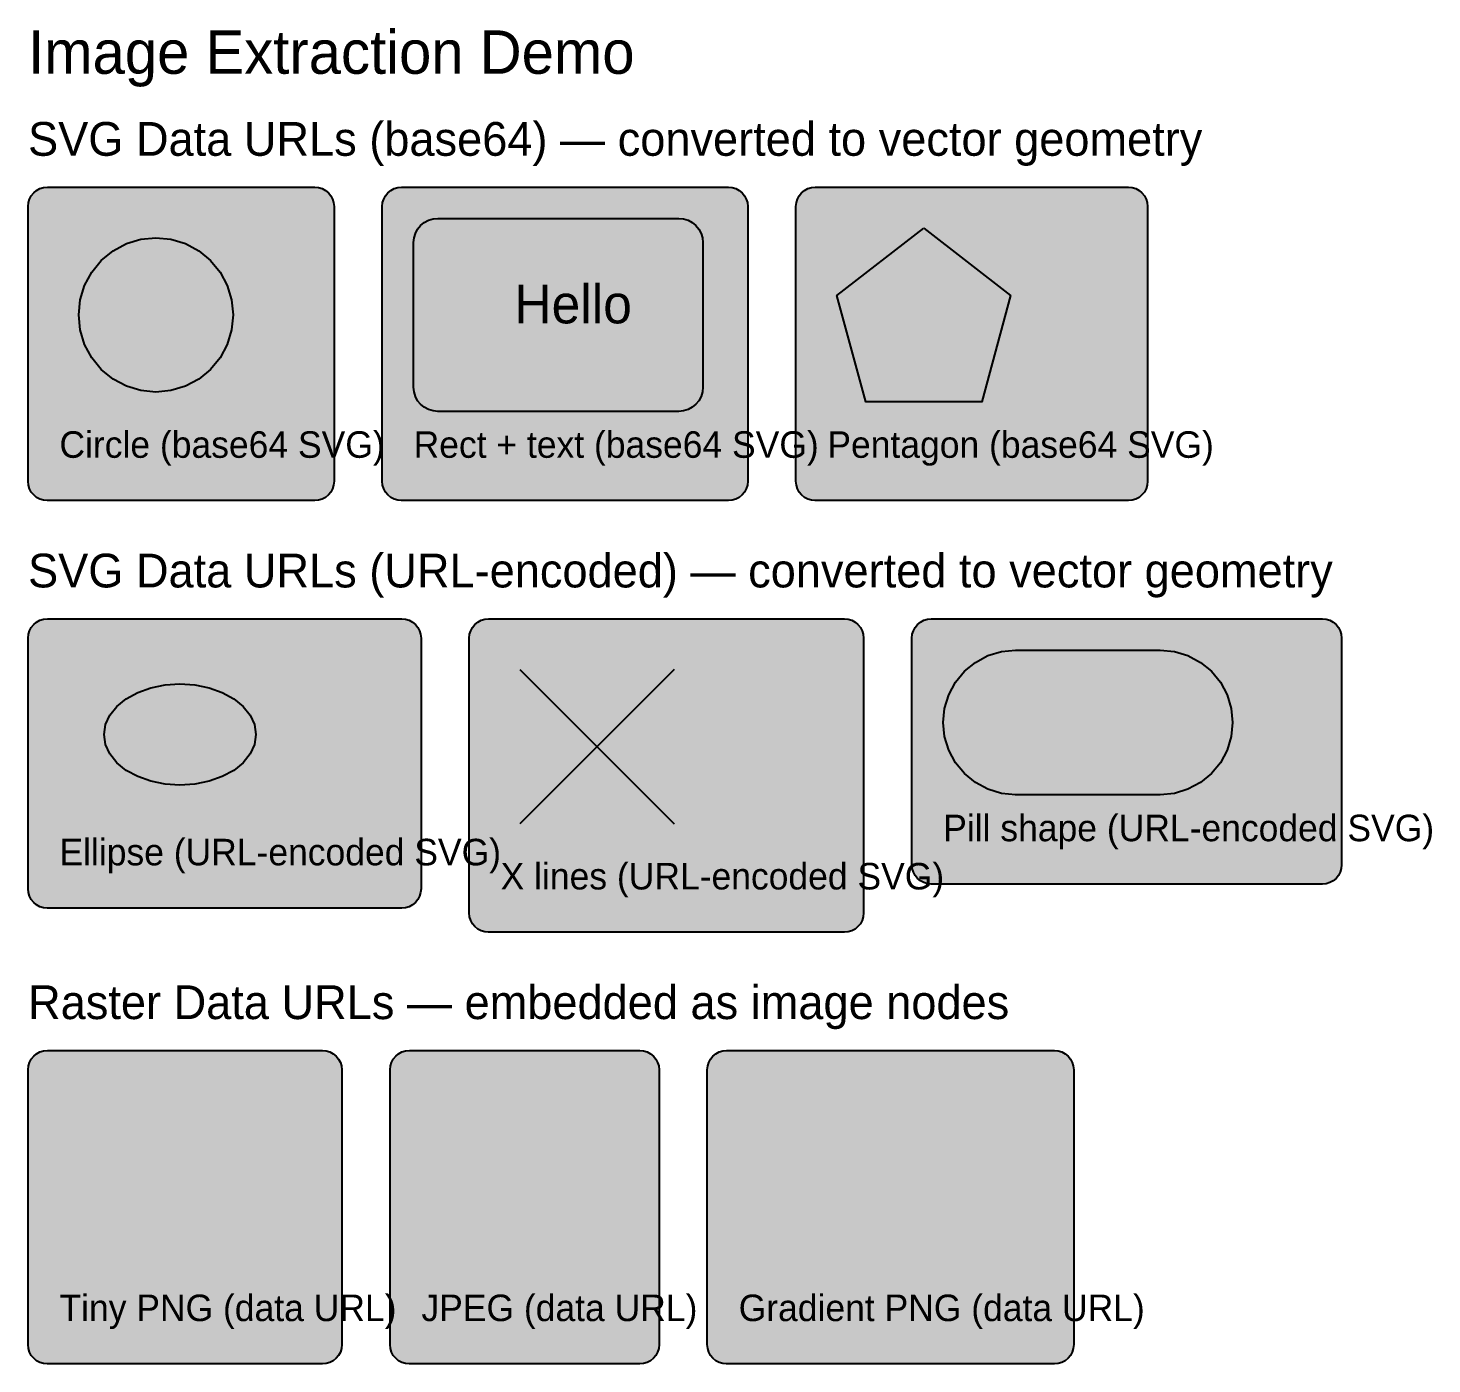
# Model space of a CAD drawing. Extents: x 0 to 582, y 0 to 1133.
# Drawn here: x 0 to 582, y 579 to 1133 of the extents above; entities that cross this region are included whole.
import ezdxf

# ---------------------------------------------------------------- set-up
doc = ezdxf.new("R2010")
doc.units = 0

msp = doc.modelspace()

# ---------------------------------------------------------------- hatches: boundary and pattern name
at = {"true_color": 0xfafafa}
for points in [[(8, 1067), (118.87, 1067), (118.87, 1067), (120.43, 1066.85), (121.93, 1066.39), (123.31, 1065.65), (124.52, 1064.66), (125.52, 1063.44), (126.26, 1062.06), (126.71, 1060.56), (126.87, 1059), (126.87, 945), (126.87, 945), (126.71, 943.44), (126.26, 941.94), (125.52, 940.56), (124.52, 939.34), (123.31, 938.35), (121.93, 937.61), (120.43, 937.15), (118.87, 937), (8, 937), (8, 937), (6.44, 937.15), (4.94, 937.61), (3.56, 938.35), (2.34, 939.34), (1.35, 940.56), (0.61, 941.94), (0.15, 943.44), (0, 945), (0, 1059), (0, 1059), (0.15, 1060.56), (0.61, 1062.06), (1.35, 1063.44), (2.34, 1064.66), (3.56, 1065.65), (4.94, 1066.39), (6.44, 1066.85), (8, 1067)], [(154.87, 1067), (290.45, 1067), (290.45, 1067), (292.01, 1066.85), (293.51, 1066.39), (294.89, 1065.65), (296.11, 1064.66), (297.1, 1063.44), (297.84, 1062.06), (298.3, 1060.56), (298.45, 1059), (298.45, 945), (298.45, 945), (298.3, 943.44), (297.84, 941.94), (297.1, 940.56), (296.11, 939.34), (294.89, 938.35), (293.51, 937.61), (292.01, 937.15), (290.45, 937), (154.87, 937), (154.87, 937), (153.31, 937.15), (151.81, 937.61), (150.42, 938.35), (149.21, 939.34), (148.21, 940.56), (147.48, 941.94), (147.02, 943.44), (146.87, 945), (146.87, 1059), (146.87, 1059), (147.02, 1060.56), (147.48, 1062.06), (148.21, 1063.44), (149.21, 1064.66), (150.42, 1065.65), (151.81, 1066.39), (153.31, 1066.85), (154.87, 1067)], [(326.45, 1067), (456.27, 1067), (456.27, 1067), (457.83, 1066.85), (459.33, 1066.39), (460.71, 1065.65), (461.92, 1064.66), (462.92, 1063.44), (463.66, 1062.06), (464.11, 1060.56), (464.27, 1059), (464.27, 945), (464.27, 945), (464.11, 943.44), (463.66, 941.94), (462.92, 940.56), (461.92, 939.34), (460.71, 938.35), (459.33, 937.61), (457.83, 937.15), (456.27, 937), (326.45, 937), (326.45, 937), (324.89, 937.15), (323.39, 937.61), (322.01, 938.35), (320.79, 939.34), (319.8, 940.56), (319.06, 941.94), (318.6, 943.44), (318.45, 945), (318.45, 1059), (318.45, 1059), (318.6, 1060.56), (319.06, 1062.06), (319.8, 1063.44), (320.79, 1064.66), (322.01, 1065.65), (323.39, 1066.39), (324.89, 1066.85), (326.45, 1067)], [(8, 888), (154.95, 888), (154.95, 888), (156.51, 887.85), (158.01, 887.39), (159.39, 886.65), (160.61, 885.66), (161.6, 884.44), (162.34, 883.06), (162.8, 881.56), (162.95, 880), (162.95, 776), (162.95, 776), (162.8, 774.44), (162.34, 772.94), (161.6, 771.56), (160.61, 770.34), (159.39, 769.35), (158.01, 768.61), (156.51, 768.15), (154.95, 768), (8, 768), (8, 768), (6.44, 768.15), (4.94, 768.61), (3.56, 769.35), (2.34, 770.34), (1.35, 771.56), (0.61, 772.94), (0.15, 774.44), (0, 776), (0, 880), (0, 880), (0.15, 881.56), (0.61, 883.06), (1.35, 884.44), (2.34, 885.66), (3.56, 886.65), (4.94, 887.39), (6.44, 887.85), (8, 888)], [(190.95, 888), (338.5, 888), (338.5, 888), (340.06, 887.85), (341.56, 887.39), (342.94, 886.65), (344.16, 885.66), (345.15, 884.44), (345.89, 883.06), (346.35, 881.56), (346.5, 880), (346.5, 766), (346.5, 766), (346.35, 764.44), (345.89, 762.94), (345.15, 761.56), (344.16, 760.34), (342.94, 759.35), (341.56, 758.61), (340.06, 758.15), (338.5, 758), (190.95, 758), (190.95, 758), (189.39, 758.15), (187.89, 758.61), (186.51, 759.35), (185.29, 760.34), (184.3, 761.56), (183.56, 762.94), (183.1, 764.44), (182.95, 766), (182.95, 880), (182.95, 880), (183.1, 881.56), (183.56, 883.06), (184.3, 884.44), (185.29, 885.66), (186.51, 886.65), (187.89, 887.39), (189.39, 887.85), (190.95, 888)], [(374.5, 888), (536.73, 888), (536.73, 888), (538.29, 887.85), (539.79, 887.39), (541.18, 886.65), (542.39, 885.66), (543.39, 884.44), (544.12, 883.06), (544.58, 881.56), (544.73, 880), (544.73, 786), (544.73, 786), (544.58, 784.44), (544.12, 782.94), (543.39, 781.56), (542.39, 780.34), (541.18, 779.35), (539.79, 778.61), (538.29, 778.15), (536.73, 778), (374.5, 778), (374.5, 778), (372.94, 778.15), (371.44, 778.61), (370.06, 779.35), (368.84, 780.34), (367.85, 781.56), (367.11, 782.94), (366.65, 784.44), (366.5, 786), (366.5, 880), (366.5, 880), (366.65, 881.56), (367.11, 883.06), (367.85, 884.44), (368.84, 885.66), (370.06, 886.65), (371.44, 887.39), (372.94, 887.85), (374.5, 888)], [(8, 709), (122.12, 709), (122.12, 709), (123.68, 708.85), (125.18, 708.39), (126.56, 707.65), (127.77, 706.66), (128.77, 705.44), (129.51, 704.06), (129.96, 702.56), (130.12, 701), (130.12, 587), (130.12, 587), (129.96, 585.44), (129.51, 583.94), (128.77, 582.56), (127.77, 581.34), (126.56, 580.35), (125.18, 579.61), (123.68, 579.15), (122.12, 579), (8, 579), (8, 579), (6.44, 579.15), (4.94, 579.61), (3.56, 580.35), (2.34, 581.34), (1.35, 582.56), (0.61, 583.94), (0.15, 585.44), (0, 587), (0, 701), (0, 701), (0.15, 702.56), (0.61, 704.06), (1.35, 705.44), (2.34, 706.66), (3.56, 707.65), (4.94, 708.39), (6.44, 708.85), (8, 709)], [(158.12, 709), (253.68, 709), (253.68, 709), (255.24, 708.85), (256.74, 708.39), (258.13, 707.65), (259.34, 706.66), (260.34, 705.44), (261.07, 704.06), (261.53, 702.56), (261.68, 701), (261.68, 587), (261.68, 587), (261.53, 585.44), (261.07, 583.94), (260.34, 582.56), (259.34, 581.34), (258.13, 580.35), (256.74, 579.61), (255.24, 579.15), (253.68, 579), (158.12, 579), (158.12, 579), (156.56, 579.15), (155.06, 579.61), (153.67, 580.35), (152.46, 581.34), (151.46, 582.56), (150.73, 583.94), (150.27, 585.44), (150.12, 587), (150.12, 701), (150.12, 701), (150.27, 702.56), (150.73, 704.06), (151.46, 705.44), (152.46, 706.66), (153.67, 707.65), (155.06, 708.39), (156.56, 708.85), (158.12, 709)], [(289.68, 709), (425.6, 709), (425.6, 709), (427.16, 708.85), (428.66, 708.39), (430.04, 707.65), (431.26, 706.66), (432.25, 705.44), (432.99, 704.06), (433.45, 702.56), (433.6, 701), (433.6, 587), (433.6, 587), (433.45, 585.44), (432.99, 583.94), (432.25, 582.56), (431.26, 581.34), (430.04, 580.35), (428.66, 579.61), (427.16, 579.15), (425.6, 579), (289.68, 579), (289.68, 579), (288.12, 579.15), (286.62, 579.61), (285.24, 580.35), (284.03, 581.34), (283.03, 582.56), (282.29, 583.94), (281.84, 585.44), (281.68, 587), (281.68, 701), (281.68, 701), (281.84, 702.56), (282.29, 704.06), (283.03, 705.44), (284.03, 706.66), (285.24, 707.65), (286.62, 708.39), (288.12, 708.85), (289.68, 709)]]:
    msp.add_hatch(color=256, dxfattribs=at).paths.add_polyline_path(points, flags=0)
at = {"true_color": 0x1e88e5}
msp.add_hatch(color=256, dxfattribs=at).paths.add_polyline_path([(169.87, 1054), (269.87, 1054), (269.87, 1054), (271.82, 1053.81), (273.69, 1053.24), (275.42, 1052.31), (276.94, 1051.07), (278.18, 1049.56), (279.11, 1047.83), (279.67, 1045.95), (279.87, 1044), (279.87, 984), (279.87, 984), (279.67, 982.05), (279.11, 980.17), (278.18, 978.44), (276.94, 976.93), (275.42, 975.69), (273.69, 974.76), (271.82, 974.19), (269.87, 974), (169.87, 974), (169.87, 974), (167.92, 974.19), (166.04, 974.76), (164.31, 975.69), (162.8, 976.93), (161.55, 978.44), (160.63, 980.17), (160.06, 982.05), (159.87, 984), (159.87, 1044), (159.87, 1044), (160.06, 1045.95), (160.63, 1047.83), (161.55, 1049.56), (162.8, 1051.07), (164.31, 1052.31), (166.04, 1053.24), (167.92, 1053.81), (169.87, 1054)], flags=0)
at = {"true_color": 0x43a047}
msp.add_hatch(color=256, dxfattribs=at).paths.add_polyline_path([(371.45, 1050), (407.45, 1022), (395.45, 978), (347.45, 978), (335.45, 1022)], flags=0)
at = {"true_color": 0xe53935}
msp.add_hatch(color=256, dxfattribs=at).paths.add_polyline_path([(85, 1014), (84.39, 1007.76), (82.56, 1001.75), (79.61, 996.22), (75.63, 991.37), (70.78, 987.39), (65.25, 984.44), (59.24, 982.61), (53, 982), (46.76, 982.61), (40.75, 984.44), (35.22, 987.39), (30.37, 991.37), (26.39, 996.22), (23.44, 1001.75), (21.61, 1007.76), (21, 1014), (21.61, 1020.24), (23.44, 1026.25), (26.39, 1031.78), (30.37, 1036.63), (35.22, 1040.61), (40.75, 1043.56), (46.76, 1045.39), (53, 1046), (59.24, 1045.39), (65.25, 1043.56), (70.78, 1040.61), (75.63, 1036.63), (79.61, 1031.78), (82.56, 1026.25), (84.39, 1020.24)], flags=0)
at = {"true_color": 0x00bcd4}
msp.add_hatch(color=256, dxfattribs=at).paths.add_polyline_path([(409.5, 875), (469.5, 875), (469.5, 875), (475.35, 874.42), (480.98, 872.72), (486.17, 869.94), (490.71, 866.21), (494.44, 861.67), (497.22, 856.48), (498.92, 850.85), (499.5, 845), (499.5, 845), (499.5, 845), (498.92, 839.15), (497.22, 833.52), (494.44, 828.33), (490.71, 823.79), (486.17, 820.06), (480.98, 817.28), (475.35, 815.58), (469.5, 815), (409.5, 815), (409.5, 815), (403.65, 815.58), (398.02, 817.28), (392.83, 820.06), (388.29, 823.79), (384.56, 828.33), (381.78, 833.52), (380.08, 839.15), (379.5, 845), (379.5, 845), (379.5, 845), (380.08, 850.85), (381.78, 856.48), (384.56, 861.67), (388.29, 866.21), (392.83, 869.94), (398.02, 872.72), (403.65, 874.42), (409.5, 875)], flags=0)
at = {"true_color": 0xff9800}
msp.add_hatch(color=256, dxfattribs=at).paths.add_polyline_path([(94.5, 840), (93.89, 835.9), (92.1, 831.96), (89.19, 828.33), (85.27, 825.15), (80.5, 822.54), (75.05, 820.6), (69.15, 819.4), (63, 819), (56.85, 819.4), (50.95, 820.6), (45.5, 822.54), (40.73, 825.15), (36.81, 828.33), (33.9, 831.96), (32.11, 835.9), (31.5, 840), (32.11, 844.1), (33.9, 848.04), (36.81, 851.67), (40.73, 854.85), (45.5, 857.46), (50.95, 859.4), (56.85, 860.6), (63, 861), (69.15, 860.6), (75.05, 859.4), (80.5, 857.46), (85.27, 854.85), (89.19, 851.67), (92.1, 848.04), (93.89, 844.1)], flags=0)

# ---------------------------------------------------------------- linework, layer by layer
at = {"true_color": 0xdddddd}
for points in [[(8, 1067), (118.87, 1067), (118.87, 1067), (120.43, 1066.85), (121.93, 1066.39), (123.31, 1065.65), (124.52, 1064.66), (125.52, 1063.44), (126.26, 1062.06), (126.71, 1060.56), (126.87, 1059), (126.87, 945), (126.87, 945), (126.71, 943.44), (126.26, 941.94), (125.52, 940.56), (124.52, 939.34), (123.31, 938.35), (121.93, 937.61), (120.43, 937.15), (118.87, 937), (8, 937), (8, 937), (6.44, 937.15), (4.94, 937.61), (3.56, 938.35), (2.34, 939.34), (1.35, 940.56), (0.61, 941.94), (0.15, 943.44), (0, 945), (0, 1059), (0, 1059), (0.15, 1060.56), (0.61, 1062.06), (1.35, 1063.44), (2.34, 1064.66), (3.56, 1065.65), (4.94, 1066.39), (6.44, 1066.85), (8, 1067)], [(154.87, 1067), (290.45, 1067), (290.45, 1067), (292.01, 1066.85), (293.51, 1066.39), (294.89, 1065.65), (296.11, 1064.66), (297.1, 1063.44), (297.84, 1062.06), (298.3, 1060.56), (298.45, 1059), (298.45, 945), (298.45, 945), (298.3, 943.44), (297.84, 941.94), (297.1, 940.56), (296.11, 939.34), (294.89, 938.35), (293.51, 937.61), (292.01, 937.15), (290.45, 937), (154.87, 937), (154.87, 937), (153.31, 937.15), (151.81, 937.61), (150.42, 938.35), (149.21, 939.34), (148.21, 940.56), (147.48, 941.94), (147.02, 943.44), (146.87, 945), (146.87, 1059), (146.87, 1059), (147.02, 1060.56), (147.48, 1062.06), (148.21, 1063.44), (149.21, 1064.66), (150.42, 1065.65), (151.81, 1066.39), (153.31, 1066.85), (154.87, 1067)], [(326.45, 1067), (456.27, 1067), (456.27, 1067), (457.83, 1066.85), (459.33, 1066.39), (460.71, 1065.65), (461.92, 1064.66), (462.92, 1063.44), (463.66, 1062.06), (464.11, 1060.56), (464.27, 1059), (464.27, 945), (464.27, 945), (464.11, 943.44), (463.66, 941.94), (462.92, 940.56), (461.92, 939.34), (460.71, 938.35), (459.33, 937.61), (457.83, 937.15), (456.27, 937), (326.45, 937), (326.45, 937), (324.89, 937.15), (323.39, 937.61), (322.01, 938.35), (320.79, 939.34), (319.8, 940.56), (319.06, 941.94), (318.6, 943.44), (318.45, 945), (318.45, 1059), (318.45, 1059), (318.6, 1060.56), (319.06, 1062.06), (319.8, 1063.44), (320.79, 1064.66), (322.01, 1065.65), (323.39, 1066.39), (324.89, 1066.85), (326.45, 1067)], [(8, 888), (154.95, 888), (154.95, 888), (156.51, 887.85), (158.01, 887.39), (159.39, 886.65), (160.61, 885.66), (161.6, 884.44), (162.34, 883.06), (162.8, 881.56), (162.95, 880), (162.95, 776), (162.95, 776), (162.8, 774.44), (162.34, 772.94), (161.6, 771.56), (160.61, 770.34), (159.39, 769.35), (158.01, 768.61), (156.51, 768.15), (154.95, 768), (8, 768), (8, 768), (6.44, 768.15), (4.94, 768.61), (3.56, 769.35), (2.34, 770.34), (1.35, 771.56), (0.61, 772.94), (0.15, 774.44), (0, 776), (0, 880), (0, 880), (0.15, 881.56), (0.61, 883.06), (1.35, 884.44), (2.34, 885.66), (3.56, 886.65), (4.94, 887.39), (6.44, 887.85), (8, 888)], [(190.95, 888), (338.5, 888), (338.5, 888), (340.06, 887.85), (341.56, 887.39), (342.94, 886.65), (344.16, 885.66), (345.15, 884.44), (345.89, 883.06), (346.35, 881.56), (346.5, 880), (346.5, 766), (346.5, 766), (346.35, 764.44), (345.89, 762.94), (345.15, 761.56), (344.16, 760.34), (342.94, 759.35), (341.56, 758.61), (340.06, 758.15), (338.5, 758), (190.95, 758), (190.95, 758), (189.39, 758.15), (187.89, 758.61), (186.51, 759.35), (185.29, 760.34), (184.3, 761.56), (183.56, 762.94), (183.1, 764.44), (182.95, 766), (182.95, 880), (182.95, 880), (183.1, 881.56), (183.56, 883.06), (184.3, 884.44), (185.29, 885.66), (186.51, 886.65), (187.89, 887.39), (189.39, 887.85), (190.95, 888)], [(374.5, 888), (536.73, 888), (536.73, 888), (538.29, 887.85), (539.79, 887.39), (541.18, 886.65), (542.39, 885.66), (543.39, 884.44), (544.12, 883.06), (544.58, 881.56), (544.73, 880), (544.73, 786), (544.73, 786), (544.58, 784.44), (544.12, 782.94), (543.39, 781.56), (542.39, 780.34), (541.18, 779.35), (539.79, 778.61), (538.29, 778.15), (536.73, 778), (374.5, 778), (374.5, 778), (372.94, 778.15), (371.44, 778.61), (370.06, 779.35), (368.84, 780.34), (367.85, 781.56), (367.11, 782.94), (366.65, 784.44), (366.5, 786), (366.5, 880), (366.5, 880), (366.65, 881.56), (367.11, 883.06), (367.85, 884.44), (368.84, 885.66), (370.06, 886.65), (371.44, 887.39), (372.94, 887.85), (374.5, 888)], [(8, 709), (122.12, 709), (122.12, 709), (123.68, 708.85), (125.18, 708.39), (126.56, 707.65), (127.77, 706.66), (128.77, 705.44), (129.51, 704.06), (129.96, 702.56), (130.12, 701), (130.12, 587), (130.12, 587), (129.96, 585.44), (129.51, 583.94), (128.77, 582.56), (127.77, 581.34), (126.56, 580.35), (125.18, 579.61), (123.68, 579.15), (122.12, 579), (8, 579), (8, 579), (6.44, 579.15), (4.94, 579.61), (3.56, 580.35), (2.34, 581.34), (1.35, 582.56), (0.61, 583.94), (0.15, 585.44), (0, 587), (0, 701), (0, 701), (0.15, 702.56), (0.61, 704.06), (1.35, 705.44), (2.34, 706.66), (3.56, 707.65), (4.94, 708.39), (6.44, 708.85), (8, 709)], [(158.12, 709), (253.68, 709), (253.68, 709), (255.24, 708.85), (256.74, 708.39), (258.13, 707.65), (259.34, 706.66), (260.34, 705.44), (261.07, 704.06), (261.53, 702.56), (261.68, 701), (261.68, 587), (261.68, 587), (261.53, 585.44), (261.07, 583.94), (260.34, 582.56), (259.34, 581.34), (258.13, 580.35), (256.74, 579.61), (255.24, 579.15), (253.68, 579), (158.12, 579), (158.12, 579), (156.56, 579.15), (155.06, 579.61), (153.67, 580.35), (152.46, 581.34), (151.46, 582.56), (150.73, 583.94), (150.27, 585.44), (150.12, 587), (150.12, 701), (150.12, 701), (150.27, 702.56), (150.73, 704.06), (151.46, 705.44), (152.46, 706.66), (153.67, 707.65), (155.06, 708.39), (156.56, 708.85), (158.12, 709)], [(289.68, 709), (425.6, 709), (425.6, 709), (427.16, 708.85), (428.66, 708.39), (430.04, 707.65), (431.26, 706.66), (432.25, 705.44), (432.99, 704.06), (433.45, 702.56), (433.6, 701), (433.6, 587), (433.6, 587), (433.45, 585.44), (432.99, 583.94), (432.25, 582.56), (431.26, 581.34), (430.04, 580.35), (428.66, 579.61), (427.16, 579.15), (425.6, 579), (289.68, 579), (289.68, 579), (288.12, 579.15), (286.62, 579.61), (285.24, 580.35), (284.03, 581.34), (283.03, 582.56), (282.29, 583.94), (281.84, 585.44), (281.68, 587), (281.68, 701), (281.68, 701), (281.84, 702.56), (282.29, 704.06), (283.03, 705.44), (284.03, 706.66), (285.24, 707.65), (286.62, 708.39), (288.12, 708.85), (289.68, 709)]]:
    msp.add_lwpolyline(points, close=True, dxfattribs=at)
at = {"true_color": 0x1e88e5}
msp.add_lwpolyline([(169.87, 1054), (269.87, 1054), (269.87, 1054), (271.82, 1053.81), (273.69, 1053.24), (275.42, 1052.31), (276.94, 1051.07), (278.18, 1049.56), (279.11, 1047.83), (279.67, 1045.95), (279.87, 1044), (279.87, 984), (279.87, 984), (279.67, 982.05), (279.11, 980.17), (278.18, 978.44), (276.94, 976.93), (275.42, 975.69), (273.69, 974.76), (271.82, 974.19), (269.87, 974), (169.87, 974), (169.87, 974), (167.92, 974.19), (166.04, 974.76), (164.31, 975.69), (162.8, 976.93), (161.55, 978.44), (160.63, 980.17), (160.06, 982.05), (159.87, 984), (159.87, 1044), (159.87, 1044), (160.06, 1045.95), (160.63, 1047.83), (161.55, 1049.56), (162.8, 1051.07), (164.31, 1052.31), (166.04, 1053.24), (167.92, 1053.81), (169.87, 1054)], close=True, dxfattribs=at)
at = {"true_color": 0x1b5e20}
msp.add_lwpolyline([(371.45, 1050), (407.45, 1022), (395.45, 978), (347.45, 978), (335.45, 1022)], close=True, dxfattribs=at)
at = {"true_color": 0xe53935}
msp.add_lwpolyline([(85, 1014), (84.39, 1007.76), (82.56, 1001.75), (79.61, 996.22), (75.63, 991.37), (70.78, 987.39), (65.25, 984.44), (59.24, 982.61), (53, 982), (46.76, 982.61), (40.75, 984.44), (35.22, 987.39), (30.37, 991.37), (26.39, 996.22), (23.44, 1001.75), (21.61, 1007.76), (21, 1014), (21.61, 1020.24), (23.44, 1026.25), (26.39, 1031.78), (30.37, 1036.63), (35.22, 1040.61), (40.75, 1043.56), (46.76, 1045.39), (53, 1046), (59.24, 1045.39), (65.25, 1043.56), (70.78, 1040.61), (75.63, 1036.63), (79.61, 1031.78), (82.56, 1026.25), (84.39, 1020.24)], close=True, dxfattribs=at)
at = {"true_color": 0x00bcd4}
msp.add_lwpolyline([(409.5, 875), (469.5, 875), (469.5, 875), (475.35, 874.42), (480.98, 872.72), (486.17, 869.94), (490.71, 866.21), (494.44, 861.67), (497.22, 856.48), (498.92, 850.85), (499.5, 845), (499.5, 845), (499.5, 845), (498.92, 839.15), (497.22, 833.52), (494.44, 828.33), (490.71, 823.79), (486.17, 820.06), (480.98, 817.28), (475.35, 815.58), (469.5, 815), (409.5, 815), (409.5, 815), (403.65, 815.58), (398.02, 817.28), (392.83, 820.06), (388.29, 823.79), (384.56, 828.33), (381.78, 833.52), (380.08, 839.15), (379.5, 845), (379.5, 845), (379.5, 845), (380.08, 850.85), (381.78, 856.48), (384.56, 861.67), (388.29, 866.21), (392.83, 869.94), (398.02, 872.72), (403.65, 874.42), (409.5, 875)], close=True, dxfattribs=at)
at = {"true_color": 0x9c27b0}
for points in [[(203.95, 867), (267.95, 803)], [(267.95, 867), (203.95, 803)]]:
    msp.add_lwpolyline(points, dxfattribs=at)
at = {"true_color": 0xff9800}
msp.add_lwpolyline([(94.5, 840), (93.89, 835.9), (92.1, 831.96), (89.19, 828.33), (85.27, 825.15), (80.5, 822.54), (75.05, 820.6), (69.15, 819.4), (63, 819), (56.85, 819.4), (50.95, 820.6), (45.5, 822.54), (40.73, 825.15), (36.81, 828.33), (33.9, 831.96), (32.11, 835.9), (31.5, 840), (32.11, 844.1), (33.9, 848.04), (36.81, 851.67), (40.73, 854.85), (45.5, 857.46), (50.95, 859.4), (56.85, 860.6), (63, 861), (69.15, 860.6), (75.05, 859.4), (80.5, 857.46), (85.27, 854.85), (89.19, 851.67), (92.1, 848.04), (93.89, 844.1)], close=True, dxfattribs=at)

# ---------------------------------------------------------------- texts
at = {"true_color": 0x000000}
msp.add_text('Image Extraction Demo', height=18, dxfattribs=at).set_placement((0, 1114))
at = {"true_color": 0x555555}
for s, p in [('SVG Data URLs (base64) — converted to vector geometry', (0, 1080)), ('SVG Data URLs (URL-encoded) — converted to vector geometry', (0, 901)), ('Raster Data URLs — embedded as image nodes', (0, 722))]:
    msp.add_text(s, height=14, dxfattribs=at).set_placement(p)
at = {"true_color": 0xffffff}
msp.add_text('Hello', height=16, dxfattribs=at).set_placement((201.64, 1010.5))
at = {"true_color": 0x888888}
for s, p in [('Circle (base64 SVG)', (13, 954.75)), ('Rect + text (base64 SVG)', (159.87, 954.75)), ('Pentagon (base64 SVG)', (331.45, 954.75)), ('Pill shape (URL-encoded SVG)', (379.5, 795.75)), ('Ellipse (URL-encoded SVG)', (13, 785.75)), ('X lines (URL-encoded SVG)', (195.95, 775.75)), ('Tiny PNG (data URL)', (13, 596.75)), ('JPEG (data URL)', (163.12, 596.75)), ('Gradient PNG (data URL)', (294.68, 596.75))]:
    msp.add_text(s, height=11, dxfattribs=at).set_placement(p)

doc.saveas('drawing.dxf')
